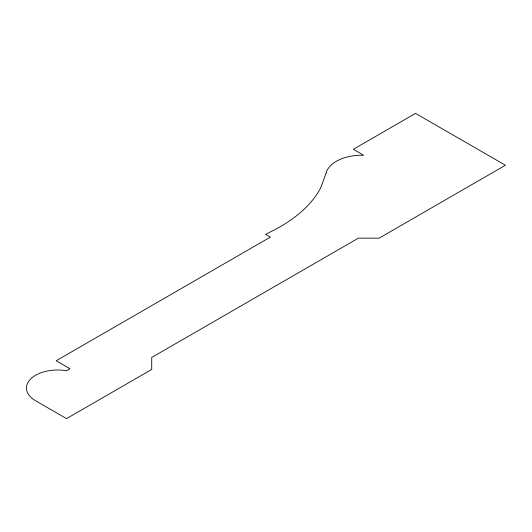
<?xml version="1.0" encoding="UTF-8"?>
<svg xmlns="http://www.w3.org/2000/svg" width="532" height="532" viewBox="0 0 532 532"><rect width="100%" height="100%" fill="white"/><g stroke="black" fill="none" stroke-linecap="round" stroke-linejoin="round"><path stroke-width="0.8" d="M326.116 173.126L320.61 188.022A161.249 93.093 0 0 1 274.259 229.984L265.661 234.326L270.416 237.073L56.166 360.769L69.991 368.749L66.533 370.744A31.208 18.015 0 0 0 30.889 378.744A31.208 18.015 0 0 0 35.438 400.669L66.533 418.624L151.726 369.441L151.726 357.471L358.382 238.156L379.117 238.156L505.4 165.246L415.552 113.376L353.354 149.286L363.722 155.271A35.95 20.755 0 0 0 326.116 173.126"/></g></svg>
